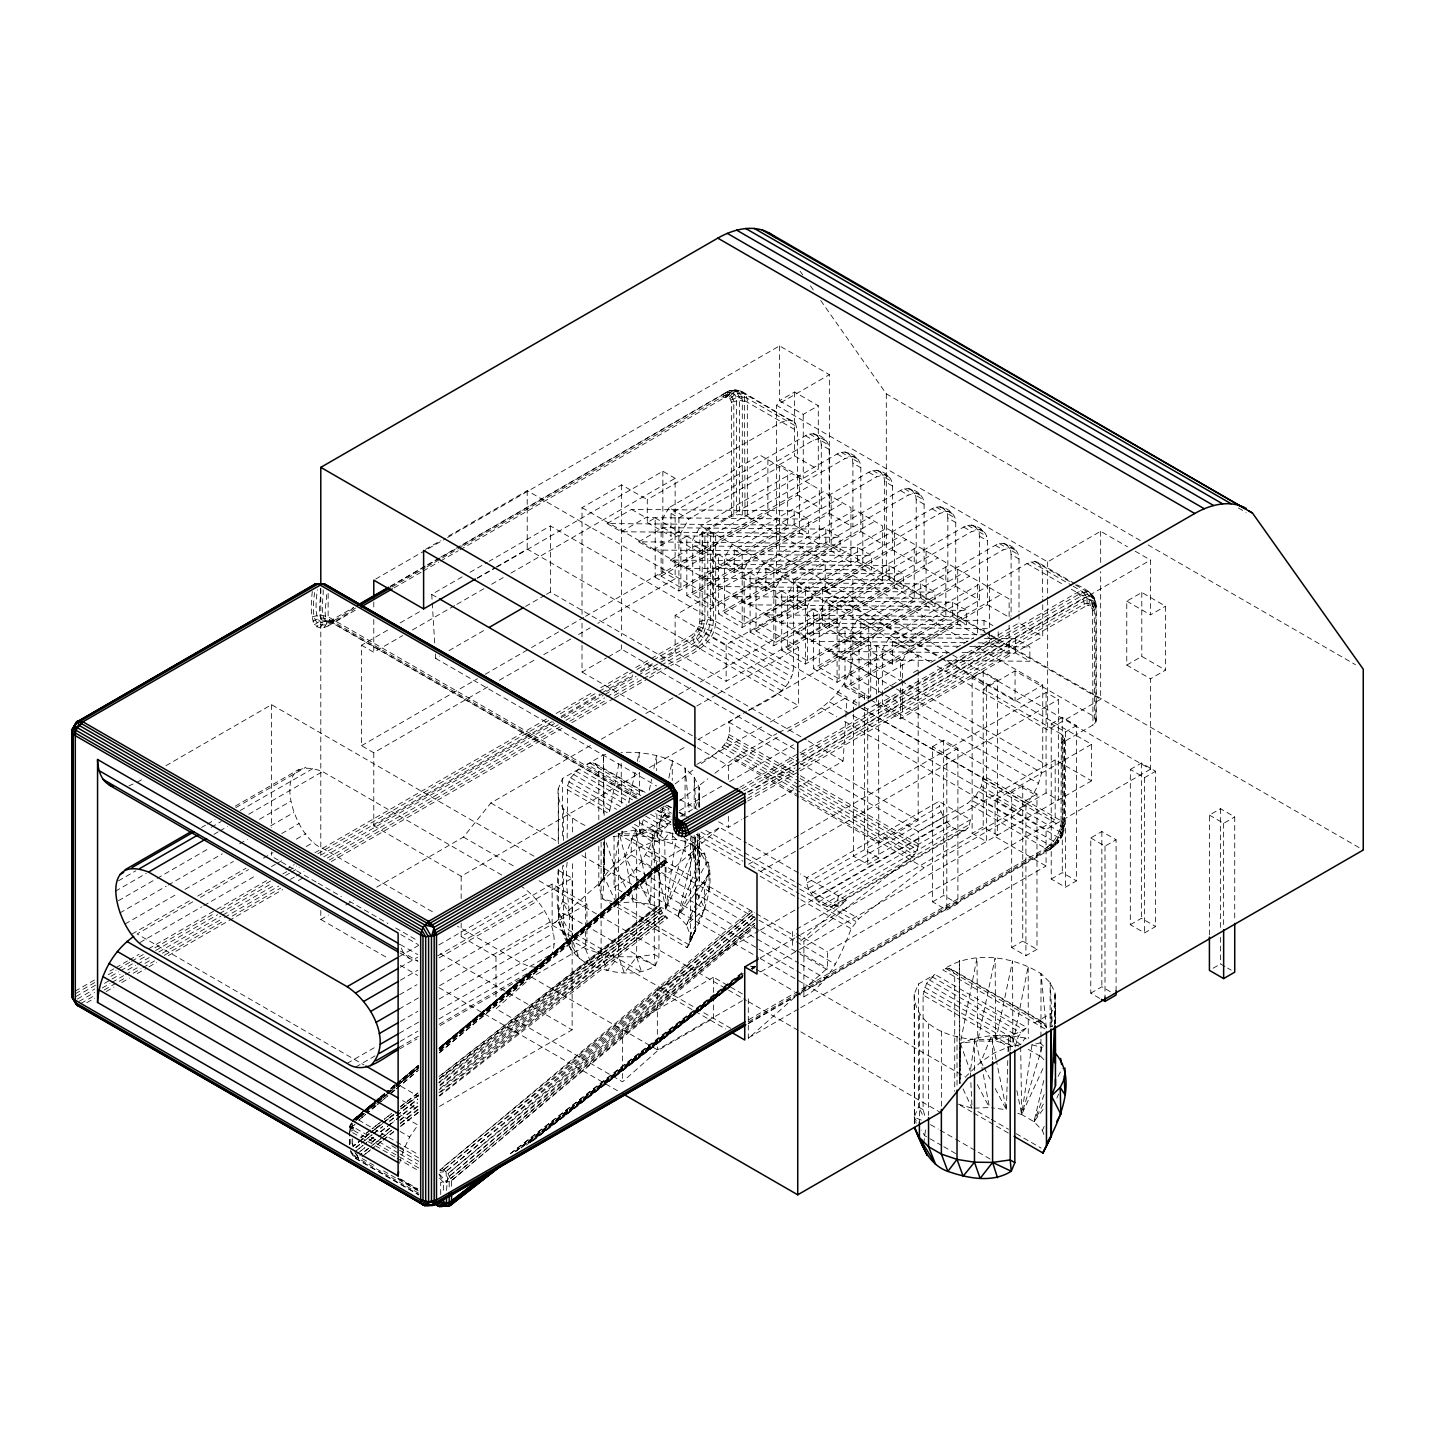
<?xml version="1.0" encoding="UTF-8"?>
<svg xmlns="http://www.w3.org/2000/svg" width="1435" height="1435" viewBox="0 0 1435 1435"><rect width="100%" height="100%" fill="white"/><g stroke="black" fill="none" stroke-linecap="round" stroke-linejoin="round"><path stroke-width="0.75" stroke-dasharray="5 3.75" d="M598.808 846.237L598.808 885.915L602.377 898.651L686.988 947.495L695.186 930.831L695.544 890.4L699.545 880.337L699.042 870.005L694.109 860.067L685.015 851.17L685.015 840.246M685.051 816.21L685.087 768.12C666.45 755.276 643.275 751.492 621.05 752.424M699.096 834.201L699.042 870.005L697.213 834.632M699.114 807.367L699.132 787.223L694.235 777.142L685.087 768.12L689.374 811.905M1043.962 1059.622L1040.931 1056.662L1040.949 1039.173M1040.949 1036.985L1041.003 973.612C1012.554 955.889 971.513 949.916 942.867 969.899L1046.474 1029.72L1046.079 1026.402L1043.012 1022.043L951.262 969.073L945.934 968.589L942.867 969.899M1055.03 1024.034L1055.066 992.715L1050.169 982.634L1041.003 973.612L1046.581 1030.527M694.145 835.421L694.109 860.067L691.742 835.995M694.181 808.533L694.235 777.142L695.849 808.102M695.311 836.856L695.437 930.454L690.558 938.885L690.558 837.466M1050.097 1027.46L1050.169 982.634L1052.447 1026.85M697.966 833L695.311 930.633L690.558 938.885C707.168 910.992 725.984 857.879 687.562 839.403M960.015 1083.21L959.351 960.374L959.351 1083.353L960.338 1043.281L976.966 957.916L977.791 1040.967L960.338 1043.281L959.351 1083.353M604.422 837.789L603.435 877.861L598.808 885.915C617.283 845.789 697.643 810.739 709.087 874.328L686.45 924.983L690.199 934.795L689.051 944.822L686.988 947.495L695.544 930.257L695.544 890.4L704.316 881.915L708.926 872.39L709.051 862.525L706.325 863.027L678.073 916.176L686.45 924.983L704.89 908.75L704.316 881.915L709.159 889.323L686.45 924.983M709.159 889.323L708.926 872.39L709.087 874.328L678.073 916.176L665.768 909.055L650.503 904.229L652.71 829.986L635.597 830.058L619.113 832.731L614.431 865.825L616.135 902.723L689.051 944.822L695.544 930.257L690.199 934.795L704.89 908.75L695.544 890.4M1007.765 1060.555L1006.419 1109.721L991.549 1107.82M1007.998 1051.604L1008.626 1035.478L991.513 1035.55L975.047 1038.222L960.338 1043.281L960.338 1083.138M699.078 806.524L699.132 787.223L699.222 807.17M1054.456 1025.254L1055.066 992.715L1055.191 1023.747M743.653 818.524L843.116 761.088L845.645 719.204M845.789 716.998L846.991 697.159L550.376 525.928L489.156 561.282M800.084 770.828L1087.102 605.426L1087.066 599.812L1084.932 594.467L1081.237 590.843L1077.147 592.601L799.941 752.64M567.166 838.04L567.578 785.752L570.646 777.824L579.023 768.981L632.548 799.869M558.269 869.162C555.399 902.848 555.273 949.988 591.955 965.899C612.01 972.787 636.279 977.845 655.347 965.755L658.916 957.163L659.329 838.722L662.396 830.793L670.773 821.95L655.49 813.125M651.221 658.593L691.957 635.059L697.553 629.158L699.867 621.373L699.867 534.609L731.509 516.331L739.42 514.447L747.33 516.331L825.233 561.318L825.233 591.453L939.512 657.427M699.867 534.609L707.778 532.708L715.688 534.609L715.688 621.373C715.132 645.804 688.459 655.598 670.773 665.571M749.483 710.074C767.043 700.352 793.071 690.396 793.591 666.342L793.591 579.579L700.657 525.928L692.746 539.614L692.746 594.413L712.531 605.839L819.295 544.188L819.295 489.389L791.618 473.406L700.657 525.928M778.739 732.46C811.385 717.016 852.229 694.594 852.91 653.104L852.91 575.471L825.233 591.453M923.1 995.011L926.562 983.316L934.956 974.473L1026.707 1027.442L1018.312 1036.285L1014.832 1047.98L923.1 995.011L923.1 1109.686L925.467 1118.17M975.513 796.317L981.307 786.29L983.423 775.94L1061.326 820.928L1064.232 823.816L1063.819 830.937L1061.057 832.569L1055.335 842.291L975.513 796.317L967.603 803.331L918.561 831.654L796.533 761.196M796.246 992.446L803.887 996.859C829.968 982.706 840.874 954.813 851.188 928.75L858.847 918.687L924.104 867.727L1011.101 817.502C1029.505 805.663 1041.684 784.55 1042.743 762.702L1042.743 685.069L974.957 645.929M1061.326 820.928C1060.806 831.852 1054.707 842.399 1045.505 848.318L967.603 803.331M1055.335 842.291L1057.864 842.883L1062.797 834.327L1061.021 832.443L1061.326 734.164L983.423 689.177L1015.065 670.916L1092.968 715.886L1095.856 718.792L1095.856 722.128L1092.968 725.016L1061.326 743.294L1064.609 738.72L1061.326 734.164M1063.102 822.255L1059.012 837.843L1051.586 846.255L1047.55 849.197L1045.505 848.318M1062.761 831.887L1063.102 735.491M1064.232 823.816L1060.196 838.524L1053.29 846.596L1049.469 849.376L1047.55 849.197M1063.819 830.937L1064.232 737.052M701.267 763.51C715.581 754.164 734.397 742.272 728.747 722.056L741.949 714.433M803.887 996.859L803.887 941.216L912.032 856.749C919.781 850.865 918.992 840.246 918.561 831.654M923.674 1143.641L925.629 1129.004M312.31 591.507C311.162 601.893 307.449 636.1 328.131 625.929L330.445 620.817L353.71 607.382M440.204 1025.541L544.6 965.253C567.758 941.468 544.618 901.341 521.12 886.22M792.927 420.921L789.645 419.917L781.734 422.034L647.275 499.667L647.275 522.501L655.185 517.927L655.185 577.3L797.555 495.093L797.555 431.164L795.438 423.253L742.702 391.934C736.729 388.688 724.101 388.993 723.599 397.603L729.195 397.047L731.509 402.177L731.509 516.331M838.453 895.924C834.219 921.97 803.331 893.951 806.829 877.664L938.903 801.394L970.544 819.654L968.428 827.564L965.916 829.896L833.825 906.167M1049.469 849.376L1055.425 845.466L1055.46 842.255L1051.102 848.874L796.963 995.603M970.652 1077.829L970.347 1071.317L975.047 1038.222L982.58 1070.474M665.768 909.055L676.046 839.314L669.266 832.497L652.71 829.986L664.71 839.116L665.768 909.055L696.208 844.39L701.374 853.861L678.073 916.176L694.54 846.829L684.1 837.412L686.056 841.95L665.768 909.055L652.207 841.645L635.597 830.058L625.032 856.247L633.499 902.059L650.503 904.229L635.597 830.058M1043.873 1134.403L1042.366 1130.475L1034.007 1121.668L1021.684 1114.547L1031.98 1044.806L1040.034 1042.904L1043.478 1044.895M1076.752 584.798C1086.313 588.798 1097.739 596.117 1095.856 607.956L1092.968 610.862L1090.654 605.731L1087.102 605.426M567.166 862.292C563.542 888.983 573.534 914.113 567.507 940.158L571.274 949.97L558.592 922.095L558.592 868.444M446.5 1190.422L447.971 1173.651L755.599 915.548L446.07 1171.444L440.132 1172.269M609.534 811.51L618.916 763.366M663.329 806.165L656.943 838.614L672.351 843.87L685.015 851.17M668.853 778.021L672.262 760.711L672.28 780.407M622.772 831.116L621.857 835.475L613.14 836.623M628.691 802.757L635.077 772.227M637.355 761.321L639.167 752.604L639.239 761.357M642.934 820.569L639.741 835.762L621.857 835.475L621.821 831.098M649.32 790.165L651.598 779.313M653.894 768.46L656.62 755.438L656.674 770.756M349.369 1144.395L349.369 1128.071L351.306 1123.282M1095.856 607.956L1095.353 600.494L1092.663 595.292L1088.34 591.489L1081.237 590.843M1043.783 1080.483L1034.007 1121.668L1044.339 1107.712M1089.022 605.229L1089.488 596.691L1085.057 590.467M399.468 1163.372L403.432 1150.063L409.71 1136.986L417.908 1125.004L400.455 1114.923M1017.881 1113.345L1021.684 1114.547L1041.971 1047.424L1040.034 1042.904L1044.501 1046.94M398.195 1152.933L353.781 1127.282L352.938 1130.027L350.875 1131.3L349.369 1128.071L355.109 1124.592L353.781 1127.282L349.745 1129.74L352.938 1130.027L418.607 1167.947M324.041 627.669L327.79 621.929L332.077 620.297L336.041 621.355C329.619 623.203 320.723 618.072 316.938 627.041M725.644 396.742L729.41 391.002L737.231 390.087C743.276 390.966 747.832 395.809 747.33 402.177L747.33 516.331M1044.106 1094.654L1034.007 1121.668L1044.465 1101.972M439.415 1052.86L667.436 862.435C663.885 859.726 658.862 862.758 659.526 867.224L659.705 906.292L662.306 912.911L667.436 918.077L439.63 1095.999M1009.002 1051.496L1008.123 1047.137L991.513 1035.55L980.966 1061.739L966.06 1076.376M558.269 842.327L558.269 788.658L562.538 778.487L579.023 768.981M914.382 1123.408L914.185 994.15L918.472 983.979L934.956 974.473M1090.654 605.731L1092.286 597.552L1090.187 592.996L1083.228 592.368L1079.192 594.09L796.156 757.501M1042.366 1130.475L1044.178 1126.421M1056.86 1098.062L1058.671 1094.008M667.436 918.077L614.054 887.26C640.154 873.108 651.059 845.215 661.356 819.152L669.015 809.107M1016.877 1090.636L1021.684 1114.547L1043.962 1066.366M1062.241 833.484L1056.842 842.829M1060.644 838.793L1062.797 834.327M440.706 1194.494L440.706 1182.261L446.5 1182.261L449.585 1176.018L755.205 919.458L447.971 1173.651L451.523 1180.592L451.523 1186.709M449.585 1176.018L754.397 923.405L450.805 1178.386L449.191 1181.615L449.191 1189.776M320.22 628.046C321.996 622.521 328.83 619.597 333.996 622.234M727.545 396.544L730.594 392.06L734.935 389.997L740.46 391.073L745.213 394.266M1058.061 1076.394L1062.259 1068.519M351.754 1122.816L349.745 1126.403L349.745 1144.753M669.015 507.649L661.122 521.353L661.122 576.152L680.89 587.579L787.672 525.928L787.672 471.128L759.976 455.146L669.015 507.649L688.8 519.075L779.761 466.554M680.89 587.579L680.89 532.78L688.8 519.075M712.531 605.839L712.531 551.04L720.442 537.336L811.385 484.833M744.155 624.099L850.937 562.448L850.937 507.649L823.259 491.667L732.298 544.188L724.388 557.892L724.388 612.691L744.155 624.099L744.155 569.3L752.066 555.614L843.027 503.093M775.797 642.36L882.579 580.727L882.579 525.928L854.901 509.945L763.94 562.448L756.03 576.152L756.03 630.952L775.797 642.36L775.797 587.579L783.707 573.874L874.668 521.353M795.582 580.727L787.672 594.413L787.672 649.212L807.439 660.638L914.221 598.987L914.221 544.188L886.525 528.206L795.582 580.727L815.349 592.135L906.31 539.614M807.439 660.638L807.439 605.839L815.349 592.135M827.206 598.987L819.295 612.691L819.295 667.49L839.08 678.899L945.844 617.247L945.844 562.448L918.167 546.466L827.206 598.987L846.991 610.395L937.952 557.892M839.08 678.899L839.08 624.099L846.991 610.395M850.937 685.751L957.719 624.099L977.486 635.526L977.486 580.727L949.809 564.744L858.847 617.247L850.937 630.952L850.937 685.751L870.722 697.159L870.722 642.36L878.615 628.673L969.576 576.152M1009.128 616.53L1009.128 598.987L981.45 583.005L890.489 635.526L882.579 649.212L882.579 688.674M902.346 678.163L902.346 660.638L910.256 646.934L1001.217 594.413M1091.909 606.897L1094.277 602.036L1093.883 597.247L1088.483 594.126L1081.111 596.099L796.138 760.622M695.544 930.257L695.186 836.928M664.71 839.116L669.266 832.497L673.499 833.896M982.993 1065.577L980.966 1061.739L994.742 1052.734L1008.123 1047.137L1020.626 1044.608L1025.182 1037.989L1027.908 1040.716M351.898 1123.408L349.745 1126.403L355.109 1124.592M729.195 397.047L733.052 392.813L737.985 390.948L741.805 396.383L742.308 400.508L742.308 514.663M601.104 842.094L601.104 953.898L591.955 965.899L585.462 948.607L585.462 852.462M376.688 887.171L463.451 837.071L490.842 802.99L591.65 744.801M670.773 821.95L654.288 831.457L636.674 833.932L618.557 833.753L618.557 956.715L607.22 970.724L601.104 953.898L585.462 948.607L572.637 941.216L563.489 932.176L563.489 865.108M1092.699 608.655L1095.461 604.655C1094.403 599.364 1087.963 598.305 1083.999 601.121L797.089 766.756M1057.38 840.246L1058.295 842.453L1054.599 846.327L1051.586 846.255L971.692 800.353M439.881 1170.099L750.487 910.382L753.985 913.36L446.07 1171.444L439.881 1170.099L443.989 1169.543L753.985 913.36M314.426 624.709L321.584 620.01L329.189 620.745L637.176 798.56M730.451 398.212L734.935 394.571L740.334 393.118L742.935 393.369L744.478 396.813L745.016 515.308M501.837 875.081L322.588 771.6C267.358 750.272 292.166 837.574 322.588 848.318L434.374 912.857M730.899 1028.357L552.134 925.144L631.239 855.009L631.239 838.381L671.777 814.972M742.487 993.953L713.5 977.199L713.5 1018.294L658.127 1050.259L622.539 1081.829L495.99 1008.769L531.578 977.199L586.933 945.235L586.933 904.14L552.134 884.05L461.173 936.571L461.173 923.171M631.239 855.009L666.037 875.099L719.778 827.457L746.613 842.955M800.73 940.947L846.327 900.516L800.3 873.951M794.434 997.486L748.299 1038.402L748.299 997.289M796.084 996.016L827.385 968.266L827.385 951.638L1055.173 820.12L1055.173 759.832L1091.569 780.837L1091.569 744.317L942.598 658.306M364.598 1113.452L354.355 1122.062L363.719 1113.524L356.849 1119.246L355.109 1118.923L361.979 1113.183L355.109 1118.923M374.822 1104.842L366.302 1112.017L394.607 1087.766M376.526 1103.407L386.768 1094.797M388.472 1093.362L395.307 1087.604M397.011 1086.169L417.477 1068.949M439.666 1050.276L659.777 865.09L440.025 1048.519M364.454 1111.569L384.975 1094.349L364.49 1111.569M391.827 1088.609L395.253 1085.739M396.957 1084.304L417.477 1067.102M439.72 1048.447L660.441 863.404M375.737 1103.389L365.423 1112.035L374.051 1104.95M377.441 1101.954L386.033 1094.744M387.755 1093.309L394.625 1087.551M396.329 1086.116L418.661 1067.389M439.271 1050.097L664.208 861.395L439.253 1048.824M358.84 1120.143L365.674 1114.421L358.84 1120.143L418.697 1154.727M377.638 1104.376L387.898 1095.766L377.692 1104.394M394.751 1090.044L389.62 1094.331L394.84 1090.08M396.455 1088.609L418.679 1069.954M439.2 1052.752L666.629 862.022L439.451 1050.653M439.54 1174.171L446.5 1182.261L451.523 1180.592L754.846 925.414L450.805 1178.386M373.423 1102.959L352.849 1120.161L373.459 1102.941M375.127 1101.524L383.701 1094.367M390.553 1088.627L393.997 1085.775M400.849 1080.035L417.98 1065.703M440.276 1047.084L661.427 862.256L438.769 1048.429M375.737 1101.667L384.329 1094.492M394.625 1085.864L391.199 1088.735L394.607 1086.026M396.347 1084.429L418.697 1065.739M439.307 1048.483L662.701 861.574L439.558 1047.658M443.989 1169.543L752.227 911.62L441.89 1168.09L447.971 1173.651M384.688 1093.398L374.374 1102.008L384.634 1093.47M395.002 1084.788L386.41 1091.963L394.948 1084.878M395.809 1084.304L418.141 1065.649M353.745 1119.246L372.634 1103.497M396.652 1083.461L417.262 1066.277M386.804 1092.95L395.396 1085.775M397.1 1084.358L417.711 1067.156M375.719 1101.757L384.293 1094.6M396.329 1084.591L418.643 1065.99M418.625 1067.73L396.329 1086.331L418.805 1067.801M440.079 1050.492L665.786 861.7M396.544 1088.645L417.119 1071.479M451.523 1180.592L754.971 927.171M356.849 1119.246L363.737 1113.524M380.939 1099.228L394.715 1087.802M371.791 1142.242L377.046 1138.099L371.934 1142.26M378.786 1136.717L389.298 1128.43M399.791 1120.143L417.298 1106.313M440.043 1088.358L662.306 912.911L438.697 1086.726M391.45 1130.206L370.373 1146.87L391.647 1130.403M400.239 1123.264L417.818 1109.381L400.293 1099.264M438.895 1092.699L663.759 914.902L439.146 1089.9M361.925 1156.682L370.696 1149.74M381.226 1141.417L372.454 1148.359L381.351 1141.507M382.984 1140.036L393.513 1131.713M400.544 1126.152L418.087 1112.286M439.146 1095.64L665.517 916.696L439.343 1093.165M369.118 1133.722L353.279 1146.188L352.651 1143.91L350.875 1145.238L350.875 1139.121M400.796 1108.789L418.41 1094.941M439.523 1078.331L659.58 905.234L439.074 1076.698M373.477 1137.237L364.705 1144.143L373.548 1137.363M380.49 1131.713L394.517 1120.663M396.275 1119.282L417.316 1102.708M440.115 1084.734L661.105 910.705L439.002 1082.995M371.97 1134.816L361.423 1143.103L372.024 1134.942M373.728 1133.435L382.517 1126.529M389.549 1121.004L394.822 1116.878M396.58 1115.497L417.675 1098.923M438.769 1082.367L660.226 908.445L439.72 1079.228M515.578 1151.623L742.505 973.361L510.125 1153.973M675.114 783.941L694.289 768.945M679.598 800.838L707.814 778.792M714.881 773.286L734.272 758.128L776.819 733.572M370.284 1130.134L361.459 1137.022L370.284 1130.188M382.625 1120.484L372.042 1128.753L382.643 1120.591M384.401 1119.121L391.45 1113.596L384.401 1119.21M400.275 1106.726L417.908 1092.95M439.074 1076.411L659.526 904.247M400.813 1108.95L418.428 1095.174M439.558 1078.618L659.705 906.292M365.459 1153.919L370.768 1149.776M383.127 1140.125L393.71 1131.856M400.778 1126.332L418.446 1112.538M510.322 1153.596L743.42 971.549M515.004 1151.408L742.523 973.719M521.066 1147.57L743.33 973.683M526.322 1145.094L742.308 975.836M532.134 1141.202L743.402 976.123M755.725 966.49L752.209 969.235L755.725 966.49M532.923 1140.843L742.433 977.253M379.019 1136.753L389.62 1128.484M400.239 1120.215L417.926 1106.439M400.473 1123.497L418.141 1109.721M529.766 1142.655L742.899 976.535M400.275 1106.869L417.908 1093.147M373.782 1133.578L382.589 1126.744M389.656 1121.273L394.93 1117.165M396.706 1115.802L417.854 1099.389M380.58 1131.874L387.629 1126.403M389.387 1125.04L394.679 1120.932M396.437 1119.569L417.567 1103.138M521.031 1147.964L743.151 975.316M529.407 1142.457L743.348 976.105M370.912 1132.52L393.854 1114.762M395.612 1113.399L418.536 1095.622M515.326 1151.552L742.2 975.8M1061.326 830.058L1064.609 825.484L1064.609 738.72M1055.729 844.085L748.568 1021.81M1055.425 845.466L747.779 1023.55M312.848 621.212L320.561 617.767L328.4 619.005L637.355 797.376M731.24 399.97L738.953 396.508L746.792 397.764M425.531 549.354L440.886 540.493M448.563 536.062L527.219 490.644L798.524 647.275L798.524 705.715L769.734 722.343M375.719 579.023L426.195 549.874M428.15 548.762L445.621 538.681M447.559 537.551L779.528 345.889L829.358 374.661L829.358 542.699L986.329 633.319M390.535 586.108L425.442 565.964M427.379 564.852L439.002 558.125M440.94 557.013L725.913 392.49L731.509 393.046L797.555 431.164M353.405 607.992C322.606 630.754 312.148 630.144 317.314 589.839M390.248 586.718L460.025 546.43M461.962 545.318L727.545 391.988M355.539 608.045C325.619 629.911 308.364 636.189 314.624 592.583M392.15 586.915L425.334 567.758M427.038 566.771L440.832 558.807M442.554 557.82L462.16 546.502M463.882 545.497L733.482 390.464L797.017 426.751M328.131 625.929L355.432 610.162M394.033 587.866L421.334 572.117M423.11 571.094L438.626 562.125M440.563 561.013L458.16 550.843M459.953 549.82L735.599 391.289L739.42 390.912L795.438 423.253M434.679 642.916L431.738 594.413L462.357 576.744M470.016 572.332L487.236 562.376M582.018 614.288L582.018 507.649L621.57 484.833L647.275 499.667M779.528 345.889L779.528 400.688L794.559 392.006L818.291 405.71L818.291 469.64L803.259 478.321L779.528 464.617L779.528 555.04L1150.493 769.196L1150.493 678.791L1126.762 665.087L1126.762 601.157L1141.794 592.476L1165.507 606.18L1165.507 670.109L1150.493 678.791M477.335 577.892L494.609 567.919M496.528 566.825L527.219 549.085L798.524 705.715M929.449 661.678L776.371 573.3L776.371 405.244L829.358 374.661M487.757 686.952L373.782 752.765L361.53 745.68L361.53 645.212L388.562 629.606M400.15 622.916L419.468 611.758M477.425 578.305L494.806 568.26M496.743 567.148L662.862 471.236L675.132 478.321L675.132 578.771L597.857 623.382M137.114 782.326L142.872 779.008M165.922 765.698L271.574 704.693L535.291 856.946M361.53 645.212L373.782 652.297L402.751 635.562M412.419 629.983L454.913 605.462M456.85 604.332L483.882 588.727M491.613 584.26L503.201 577.57M510.932 573.121L675.132 478.321M607.095 523.542L631.543 509.407L794.165 510.842L808.407 519.057L808.407 533.407L621.319 531.757L607.095 523.542L794.165 525.174L808.407 533.407M779.528 400.688L803.259 414.392L818.291 405.71M621.319 531.757L645.786 517.622L808.407 519.057M678.916 531.632L671.006 536.206L671.006 513.371L805.466 435.738C814.757 429.998 829.502 438.518 829.197 449.442L829.197 513.371L686.827 595.561L686.827 536.206L678.916 540.762L702.63 554.466L710.54 549.892M435.343 653.947L435.612 658.36L439.433 656.136M448.994 650.629L485.335 629.642M525.515 606.449L544.636 595.399M546.556 594.287L550.376 592.081L806.291 739.832M671.006 513.371L678.916 517.927L813.376 440.294L821.286 438.177L824.551 439.2M638.718 541.802L663.185 527.685L825.807 529.102L840.049 537.336L840.049 551.668L652.961 550.018L638.718 541.802L825.807 543.452L840.049 551.668M779.528 464.617L794.559 455.935L818.291 469.64M652.961 550.018L677.428 535.901L840.049 537.336M702.63 554.466L702.63 531.632L837.107 453.998C846.399 448.258 861.143 456.778 860.821 467.702L860.821 531.632L718.451 613.821L718.451 554.466L710.54 559.022L734.272 572.726L742.182 568.17M235.304 806.111L299.108 769.268M201.582 827.421L205.438 825.197M207.375 824.085L215.107 819.618M235.824 807.654L305.978 767.151M856.193 457.46L852.91 456.456L845 458.572L710.54 536.206L702.63 531.632M670.36 560.063L694.827 545.946L857.448 547.381L871.673 555.596L871.673 569.928L684.603 568.278L670.36 560.063L857.448 561.713L871.673 569.928M118.423 880.857L135.823 870.812M211.232 827.277L221.187 821.52M240.237 810.524L313.996 767.94M361.53 745.68L477.425 678.773M485.156 674.307L529.587 648.656M531.506 647.544L562.43 629.696M564.35 628.584L583.668 617.427M585.606 616.315L662.862 571.704L675.132 578.771M115.356 891.243L146.298 873.377M213.976 834.309L218.192 831.87M219.77 830.973L227.501 826.506M248.775 814.219L322.588 771.6M661.122 576.152L767.886 514.501L787.672 525.928M684.603 568.278L709.069 554.161L871.673 555.596M499.344 680.262L536.044 659.078M543.775 654.611L570.825 639.005M578.538 634.539L590.144 627.848M118.423 900.714L155.159 879.494M157.097 878.381L209.295 848.246M259.574 819.224L290.498 801.358M734.272 572.726L734.272 549.892L868.731 472.258C878.041 466.536 892.785 475.057 892.462 485.963L892.462 549.892L750.092 632.1L750.092 572.726L742.182 577.3L765.913 590.987L773.824 586.431M119.822 912.983L166.209 886.202M168.146 885.09L222.281 853.825M239.681 843.78L247.412 839.314M270.623 825.914L293.816 812.533M655.185 577.3L678.916 591.005L876.642 476.833L884.552 474.716L887.834 475.72M702.002 578.341L726.469 564.206L889.072 565.641L903.315 573.856L903.315 588.207L716.244 586.556L702.002 578.341L889.072 579.973L903.315 588.207M692.746 594.413L799.528 532.78L819.295 544.188M125.096 923.979L177.294 893.844M185.025 889.377L233.367 861.466M281.708 833.574L299.108 823.529M716.244 586.556L740.693 572.422L903.315 573.856M859.027 706.863L859.027 646.593L822.65 625.588L726.146 681.302L675.132 651.849L675.132 615.31L779.528 555.04M582.018 645.391L582.018 672.046L606.503 657.912M608.386 656.835L621.57 649.212L797.986 751.061M131.966 934.042L189.976 900.57M197.707 896.104L246.049 868.193M263.448 858.148L273.116 852.569M296.31 839.17L305.978 833.591M765.913 590.987L765.913 568.17L900.373 490.537C909.664 484.797 924.427 493.317 924.104 504.241L924.104 568.17L781.734 650.36L781.734 590.987L773.824 595.561L797.555 609.265L805.466 604.691M192.828 901.772L137.114 933.934L363.988 1064.913M200.505 897.341L248.524 869.61M919.476 493.999L916.194 492.976L908.283 495.093L710.54 609.265L686.827 595.561M733.644 596.601L758.093 582.466L920.714 583.901L934.956 592.117L934.956 606.467L747.868 604.817L733.644 596.601L920.714 598.251L934.956 606.467M776.371 573.3L829.358 542.699M139.984 942.508L201.851 906.794M203.788 905.664L255.986 875.529M271.466 866.596L275.323 864.372M277.26 863.26L283.054 859.906M306.265 846.506L313.996 842.04M724.388 612.691L831.17 551.04L850.937 562.448M75.033 991.244L94.423 980.051M109.939 971.082L113.831 968.84M115.769 967.728L127.41 961.002M129.347 959.889L139.051 954.293M148.576 948.786L267.089 880.355M285.852 869.52L294.247 864.677M314.857 852.785L546.466 719.078M556.152 713.464L593.014 692.19M600.781 687.706L627.938 672.028M635.705 667.544L649.284 659.705M747.868 604.817L772.335 590.7L934.956 592.117M75.302 993.773L94.692 982.562M108.271 974.724L116.038 970.239M117.975 969.127L129.616 962.401M131.554 961.289L143.195 954.562M154.836 947.853L213.044 914.239M220.793 909.754L271.233 880.642M282.874 873.915L286.767 871.673M288.704 870.561L296.453 866.076M317.799 853.753L548.672 720.478M560.314 713.751L597.175 692.459M599.112 691.347L651.49 661.105M653.427 659.992L692.226 637.588L697.213 633.176L700.854 626.862L702.181 620.333L702.181 533.569M793.591 579.579L825.233 561.318M76.091 996.428L95.481 985.217M111.015 976.266L118.764 971.782M120.701 970.67L132.343 963.943M140.11 959.459L145.922 956.105M155.626 950.508L217.707 914.669M219.645 913.539L272.022 883.296M285.619 875.458L289.493 873.215M291.431 872.103L299.197 867.619M320.525 855.296L553.336 720.89M561.103 716.406L599.902 694.002M601.839 692.89L632.871 674.97M640.638 670.486L652.279 663.759M660.046 659.293L696.083 638.001L703.293 627.454L704.89 619.687L704.89 532.923M373.782 752.765L373.782 825.825L553.426 722.11M561.157 717.643L632.638 676.387M640.351 671.921L653.876 664.118M661.607 659.652L675.132 651.849M77.346 999.047L94.8 988.966M104.504 983.37L120.02 974.401M127.787 969.917L135.536 965.45M137.491 964.32L149.132 957.593M158.819 951.997L220.9 916.158M222.838 915.046L275.233 884.803M323.736 856.803L554.592 723.509M564.296 717.913L603.095 695.509M605.032 694.379L636.082 676.459M638.019 675.347L694.271 642.862L703.832 632.781L707.778 619.472L707.778 532.708M797.555 609.265L797.555 586.431L932.015 508.797C941.306 503.057 956.051 511.577 955.746 522.501L955.746 586.431L813.376 668.62L813.376 609.265L805.466 613.821L829.197 627.525L837.107 622.969M78.979 1001.433L94.495 992.482M102.262 987.997L110.029 983.513M111.966 982.401L123.607 975.674M125.545 974.562L137.186 967.836M144.935 963.351L150.765 959.997M162.406 953.271L222.551 918.561M224.488 917.431L278.803 886.077M290.444 879.35L294.319 877.108M296.274 875.996L304.023 871.511M327.306 858.076L558.179 724.783M565.928 720.298L604.727 697.894M606.682 696.782L637.714 678.863M645.481 674.378L659.06 666.54M660.997 665.427L699.742 642.467L708.693 629.355L710.666 619.687L710.666 532.923M80.88 1003.46L94.477 995.621M104.163 990.006L125.509 977.701M133.276 973.217L141.025 968.733M142.962 967.621L154.603 960.894M164.307 955.297L224.452 920.57M232.219 916.086L280.722 888.086M329.207 860.085L560.081 726.792M569.785 721.195L606.646 699.921M614.395 695.437L641.571 679.76M643.508 678.629L660.961 668.549M668.728 664.064C686.199 654.109 712.8 644.584 713.374 620.333L713.374 533.569M86.817 1002.706L94.584 998.222M106.208 991.513L113.975 987.029M121.742 982.544L129.491 978.06M137.258 973.594L146.962 967.979M148.899 966.867L156.666 962.383M168.29 955.656L282.767 889.574M298.283 880.624L304.094 877.251M331.27 861.574L562.125 728.28M571.83 722.684L612.566 699.168M614.503 698.056L647.49 679.006M649.427 677.894L668.836 666.683M718.451 613.821L742.182 627.525L939.925 513.371L947.835 511.255L951.1 512.259M765.268 614.862L789.734 600.745L952.356 602.18L966.598 610.395L966.598 624.727L779.51 623.077L765.268 614.862L952.356 616.512L966.598 624.727M675.132 615.31L726.146 644.763L822.65 589.05L940.66 657.194M756.03 630.952L862.812 569.3L882.579 580.727M779.51 623.077L803.977 608.96L966.598 610.395M829.197 627.525L829.197 604.691L963.656 527.058C972.948 521.335 987.693 529.838 987.37 540.762L987.37 604.691L845 686.899L845 627.525L837.107 632.1L860.821 645.786L868.731 641.23M601.337 739.204L638.18 717.931M645.929 713.464L676.943 695.544M678.881 694.432L692.459 686.594M700.208 682.109L886.31 574.664L989.074 634.001M750.092 632.1L773.824 645.786L971.567 531.632L979.459 529.515L982.742 530.519M964.822 642.701L811.152 641.355L796.909 633.122L821.376 619.005L983.997 620.44L992.894 625.57M640.853 795.528L586.933 764.407L603.435 754.882L607.83 754.272M787.672 649.212L894.435 587.579L914.221 598.987M320.794 910.49L320.794 919.44L328.507 914.992M345.853 904.965L353.566 900.516M696.818 705.984L716.011 694.899M717.931 693.805L798.524 647.275M811.152 641.355L835.618 627.221L989.325 628.584M860.821 645.786L860.821 622.951L995.28 545.336C1004.59 539.596 1019.334 548.116 1019.011 559.022L1019.011 611.938M781.734 650.36L805.466 664.064L1003.191 549.892L1011.101 547.775L1014.384 548.798M931.871 660.405L842.793 659.616L828.551 651.4L853.018 637.266L973.307 638.324M819.295 667.49L926.077 605.839L945.844 617.247M373.782 825.825L461.173 876.283L639.723 773.196M649.427 767.599L686.307 746.308M697.948 739.581L746.469 711.581M748.406 710.451L859.027 646.593M842.793 659.616L867.242 645.499L958.58 646.288M902.346 660.638L876.642 645.786L868.731 650.36L892.462 664.064L900.373 659.49L900.373 679.275M892.462 664.064L892.462 641.23L1026.922 563.596L1034.832 561.48L1038.115 562.484L1074.815 583.686M813.376 668.62L837.107 682.325L979.459 600.135L979.459 536.206L978.921 531.775L974.831 525.963M696.818 764.442L762.057 726.774M776.371 405.244L1047.658 561.874L1100.663 531.291L1127.497 546.771M697.32 747.761L728.352 765.662L780.012 735.832M787.672 731.419L846.991 697.159M582.018 507.649L878.615 678.899L918.167 656.064L918.167 676.064M399.307 956.535L418.643 945.378M853.484 712.029L853.484 700.926L864.57 694.54L869.897 697.625M400.168 967.28L417.585 957.235M438.841 944.947L529.712 892.48M884.301 689.32L901.772 679.239M913.431 672.513L919.243 669.14M930.902 662.414L948.374 652.333M956.14 647.849L973.612 637.768M679.49 810.524L721.966 786.003M729.68 781.537L793.394 744.765M437.675 955.853L572.135 878.22L572.135 1029.828L437.675 1107.461M680.531 816.318L695.186 807.851L699.455 797.681L699.473 806.614M864.157 707.096L867.727 709.159L878.794 702.755M400.455 980.195L417.854 970.15M439.128 957.88L537.73 900.947M876.642 696.37L876.642 705.159L1019.011 622.969L1042.743 636.656L1042.743 599.184M882.579 690.863L882.579 704.011L989.361 642.36L1009.128 653.786L1009.128 625.283M739.832 787.331L797.986 753.77M741.877 788.837L794.219 758.613M743.796 790.846L794.201 761.752M747.366 792.12L793.896 765.268M795.833 764.137L1082.743 598.503C1087.246 595.292 1094.564 596.512 1095.784 602.521M748.622 792.066L1150.493 560.045L1150.493 614.844L1165.507 606.18M399.594 994.724L416.993 984.679M440.204 971.298L544.6 911.01M748.622 794.739L795.151 767.886M747.474 798.524L794.003 771.653M795.941 770.541L1084.788 603.776L1091.838 603.077L1094.744 609.516M747.743 801.035L798.147 771.94M882.579 704.011L902.346 715.437L1009.128 653.786M876.642 705.159L900.373 718.863L1042.743 636.656M399.073 1009.074L418.41 997.917M439.684 985.63L549.892 922.005M972.123 678.109L983.208 671.706L997.433 679.921L997.433 835.188L983.208 826.973L972.123 833.358L972.123 678.109L986.365 686.325L997.433 679.921M461.173 936.571L495.99 956.661L586.933 904.14M631.239 838.381L666.037 858.471L719.778 827.457M718.648 821.771L728.352 827.367L741.734 819.636M400.473 1021.361L417.872 1011.316M439.128 999.029L553.21 933.18M347.109 1063.389L376.113 1046.653M399.307 1033.254L418.643 1022.097M439.917 1009.81L554.341 943.764M355.701 1067.048L375.037 1055.891M400.168 1041.379L417.872 1031.173M438.841 1019.047L553.21 953.037M399.073 1047.424L418.41 1036.267M439.128 1024.321L549.892 960.374M399.594 1048.985L416.993 1038.94M932.589 746.595L943.656 740.209L957.898 748.424L957.898 903.691L946.813 910.077L932.589 901.862L932.589 746.595L946.813 754.81L957.898 748.424M941.45 658.557L1015.065 701.051L1042.743 685.069M748.604 864.229L798.829 835.242M800.748 834.112L1046.079 692.477L1058.348 699.562L1058.348 800.03L1046.079 792.945L800.748 934.58M760.855 871.314L797.555 850.112M799.492 849L1058.348 699.562M1126.762 665.087L1141.794 656.405L1165.507 670.109M1051.227 723.76L1062.295 717.374L1076.537 725.59L1076.537 880.857L1065.452 887.243L1051.227 879.027L1051.227 723.76L1065.452 731.993L1076.537 725.59M937.216 666.163L1047.658 729.931L1100.663 699.329L1100.663 571.614M807.367 882.686L939.441 806.434L938.903 801.394M918.167 678.289L918.167 820.461L878.615 843.296L698.343 739.204M808.945 888.014L941.037 811.744L939.441 806.434M811.457 893.252L943.548 816.981C948.015 824.3 956.445 833.591 965.916 829.896M853.484 714.235L853.484 856.193L867.727 864.408L878.794 858.022L878.615 698.899M814.739 898.041L946.813 821.789M742.487 1000.643L657.338 1049.81L657.338 989.54L758.254 931.261M760.191 930.149L799.008 907.745M800.945 906.615L1055.173 759.832M1150.493 769.196L1046.079 829.484L1046.079 866.005L995.065 836.551L995.065 800.03L1091.569 744.317M818.542 902.077L950.634 825.807M1022.742 785.878L1011.675 792.264L1011.675 947.53L1025.917 955.746L1036.985 949.342L1036.985 794.093L1022.742 785.878L1022.742 941.127L1036.985 949.342M822.65 905.054L970.544 819.654M826.739 906.794L970.006 824.085M830.542 907.171L968.428 827.564M713.5 977.199L622.539 1029.72L622.539 1081.829M796.425 929.324L846.327 900.516M1036.985 794.093L1025.917 800.479L1025.917 955.746M760.191 958.006L798.829 935.692M760.855 971.782L797.555 950.58M799.492 949.468L1091.569 780.837M1130.314 769.429L1141.399 763.043L1155.623 771.259L1155.623 926.526L1144.556 932.911L1130.314 924.696L1130.314 769.429L1144.556 777.644L1155.623 771.259M932.589 901.862L943.656 895.458L957.898 903.691M748.693 1019.693L1053.416 843.744M748.46 1023.603L795.026 996.715M1099.676 998.329L1090.779 993.181L1090.779 837.932L1101.847 831.529L1116.089 839.762L1116.089 990.581M748.604 1037.756L798.829 1008.769M800.748 1007.657L1046.079 866.005M1090.779 837.932L1105.004 846.148L1116.089 839.762M1051.227 879.027L1062.295 872.641L1076.537 880.857M1209.418 934.867L1209.418 815.098L1220.485 808.694L1234.728 816.928L1234.728 921.162M1209.418 815.098L1223.642 823.313L1234.728 816.928M1011.675 947.53L1022.742 941.127M1130.314 924.696L1141.399 918.292L1155.623 926.526M914.185 994.15C914.436 1041.864 996.966 1050.402 1026.707 1027.442M1090.779 993.181L1101.847 986.796L1114.295 993.989M1213.095 968.23L1220.485 963.961L1225.831 967.047M731.509 402.177L739.42 400.275L747.33 402.177M312.31 616.799L320.22 614.898L328.131 616.799L639.203 796.389M699.867 621.373L707.778 619.472L715.688 621.373M724.657 393.656C729.949 389.567 737.411 393.89 736.514 400.508L736.514 514.663M723.868 395.396L730.917 394.697L733.823 401.154L733.823 515.308M333.996 620.494C316.382 627.203 324.184 597.911 323.108 589.839M128.935 785.806L133.024 784.066M586.933 764.407L590.018 763.097L595.328 763.581L646.934 793.376M329.763 621.283C312.148 625.588 323.126 595.435 320.22 587.507M330.445 620.817L332.077 620.297M544.6 965.253L537.73 967.387L529.712 966.598L521.12 962.939L457.514 926.221M701.374 853.861L704.711 852.964L706.325 863.027M349.369 1128.071L353.781 1127.282M699.598 623.884L707.312 623.777L715.15 626.395L793.053 671.383M755.223 966.921L751.312 966.455M729.41 391.002C735.222 389.046 739.94 394.769 739.42 400.275L739.42 514.447M681.768 816.067L684.621 815.798M356.598 1154.099L358.517 1158.476L354.965 1158.153L418.697 1194.96M604.422 842.219L604.422 877.646L602.377 898.651L616.135 902.723L633.499 902.059L614.431 865.825L605.839 841.789M974.221 1108.143L989.433 1107.551L982.975 1072.645M1060.268 835.224L1062.635 834.919L1064.142 829.789L1062.582 827.206L982.885 780.981M796.909 633.122L983.997 634.772M984.446 638.432L1015.639 638.701L1029.864 646.916L1029.864 661.266L945.235 660.513M978.186 642.826L998.222 642.988L998.222 630.7M969.719 646.396L1029.864 646.916M828.551 651.4L948.822 652.459M962.185 652.566L1015.639 653.051L1029.864 661.266M601.104 953.898L618.557 956.715L636.674 956.912L654.288 954.436L658.916 957.163M1025.182 1037.989L1008.626 1035.478L1020.626 1044.608M698.809 626.539L713.572 631.723L791.474 676.71M1031.98 1044.806L1041.971 1047.424M958.293 1104.143L972.051 1108.215L970.742 1079.999M1043.012 1022.043L1037.684 1021.559L1034.617 1022.868L1051.102 1013.343L1055.389 1003.173L1055.407 1023.281M400.006 953.019L409.71 958.634L417.908 961.145L399.54 950.562M1018.653 1046.079L995.675 1041.254L977.791 1040.967L995.101 958.096L995.675 1041.254L1012.554 960.912L1012.877 1044.106L1028.195 966.203L1028.267 1038.42M332.077 622.413C319.09 619.633 328.884 601.014 325.817 592.583M654.288 831.457L654.288 954.436L655.347 965.755L570.735 916.911L558.269 911.638L562.538 901.467L562.538 865.7M921.324 1120.143L914.185 1117.13L918.472 1106.959L918.472 983.979M655.347 965.755L636.674 956.912L636.674 833.932M1238.369 507.936L1246.136 512.403M820.712 300.507L886.31 393.836L1140.287 540.475M1148.054 544.941L1355.501 664.71M1135.157 551.201L1150.493 560.045M1126.762 601.157L1150.493 614.844M813.376 433.621L827.062 441.532M845 451.881L858.704 459.792M876.642 470.142L890.346 478.052M908.283 488.42L921.987 496.331M939.925 506.681L953.629 514.591M971.567 524.941L985.253 532.851M1003.191 543.219L1016.895 551.112M1034.832 561.48L1073.47 583.776M1075.389 584.888L1090.851 593.821L1092.43 597.319L1092.968 725.016M809.555 433.998L817.466 438.554M816.641 434.626L820.748 440.455L828.659 445.011M841.197 452.258L849.107 456.832M848.282 452.886L852.372 458.716L860.283 463.29M872.839 470.519L880.731 475.093M879.924 471.164L884.014 476.976L891.924 481.55M904.463 488.797L912.373 493.353M911.566 489.425L915.656 495.254L923.566 499.81M936.104 507.057L944.015 511.631M943.19 507.685L947.297 513.515L955.208 518.089M967.746 525.318L975.656 529.892M978.921 531.775L986.832 536.349M999.388 543.596L1007.298 548.152M1006.473 544.224L1010.563 550.053L1018.473 554.61M1031.012 561.856L1071.586 585.283M1073.111 586.162L1094.223 598.718L1094.744 723.688M805.466 435.738L813.376 440.294M820.748 440.455L821.286 444.868L829.197 449.442M837.107 453.998L845 458.572M852.372 458.716L852.91 463.128L860.821 467.702M868.731 472.258L876.642 476.833M884.014 476.976L884.552 481.407L892.462 485.963M900.373 490.537L908.283 495.093M915.656 495.254L916.194 499.667L924.104 504.241M932.015 508.797L939.925 513.371M947.297 513.515L947.835 517.927L955.746 522.501M963.656 527.058L971.567 531.632M979.459 536.206L987.37 540.762M995.28 545.336L1003.191 549.892M1010.563 550.053L1011.101 554.466L1019.011 559.022M1026.922 563.596L1063.999 584.996M1071.353 589.247L1092.968 601.731L1096.25 606.288L1096.25 720.46M797.555 495.093L821.286 508.797L821.286 444.868M829.197 513.371L852.91 527.058L852.91 463.128M860.821 531.632L884.552 545.336L884.552 481.407M892.462 549.892L916.194 563.596L916.194 499.667M924.104 568.17L947.835 581.857L947.835 517.927M955.746 586.431L979.459 600.135M987.37 604.691L1011.101 618.395M991.011 635.113L1363.25 850.022M988.267 634.449L1100.663 699.329M987.549 636.835L998.222 642.988M852.91 575.471L967.208 641.445M858.847 617.247L878.615 628.673M890.489 635.526L910.256 646.934M734.272 549.892L742.182 554.466L742.182 627.525M765.913 568.17L773.824 572.726L773.824 645.786M797.555 586.431L805.466 590.987L805.466 664.064M829.197 604.691L837.107 609.265L837.107 682.325M860.821 622.951L868.731 627.525L868.731 698.397M892.462 641.23L918.167 656.064M655.185 517.927L680.89 532.78M686.827 536.206L712.531 551.04M718.451 554.466L744.155 569.3M750.092 572.726L775.797 587.579M781.734 590.987L807.439 605.839M813.376 609.265L839.08 624.099M845 627.525L870.722 642.36M631.543 509.407L645.786 517.622M663.185 527.685L677.428 535.901M694.827 545.946L709.069 554.161M726.469 564.206L740.693 572.422M758.093 582.466L772.335 590.7M789.734 600.745L803.977 608.96M821.376 619.005L835.618 627.221M853.018 637.266L867.242 645.499M647.275 522.501L671.006 536.206M852.91 653.104L899.404 679.939M901.341 681.069L1042.743 762.702M851.834 663.185L894.453 687.778M896.391 688.908L1041.667 772.783M848.677 673.822L883.547 693.948M885.485 695.06L1038.51 783.402M843.654 684.28L868.839 698.827M870.776 699.939L1033.469 793.878M845 686.899L868.731 700.585M853.484 700.926L857.054 702.989M837.107 693.876L860.336 707.294M862.274 708.406L1026.922 803.474M860.946 707.975L1055.173 820.12M981.307 786.29L1061.021 832.443M829.466 701.93L850.776 714.235M852.713 715.347L1019.298 811.528M995.065 800.03L1046.079 829.484M697.553 629.158L788.963 681.93M978.796 791.528L1060.752 838.847M785.68 686.737L707.778 641.75L695.921 631.561M821.286 707.903L836.784 716.854M844.515 721.321L1011.101 817.502M781.878 690.755L703.957 645.786L697.769 640.315L694.002 633.57M1227.607 968.069L1231.158 970.132M972.123 833.358L986.365 841.574L986.365 686.325M808.228 740.944L843.116 761.088M799.923 752.191L918.167 820.461M728.747 722.056L794.595 760.084M728.747 734.397L798.47 774.649M800.407 775.761L918.561 843.977M728.442 737.088L798.165 777.34M800.102 778.47L918.256 846.686M727.545 739.922L917.36 849.52M726.128 742.684L797.788 784.066M799.725 785.178L915.943 852.282M724.298 745.16L797.896 787.654M799.833 788.784L914.131 854.758M722.2 747.151L793.878 788.533M795.815 789.645L912.032 856.749M734.272 758.128L798.201 795.044M800.138 796.156L924.104 867.727M582.018 672.046L696.388 738.092M431.738 594.413L437.549 597.785M878.794 858.022L864.57 849.807L864.57 707.85M435.612 658.36L656.62 785.95M679.885 799.385L697.32 809.448M748.532 844.049L798.38 872.839M667.957 805.519L671.795 807.726M679.437 812.138L687.078 816.551M592.87 762.81L644.997 792.909M666.019 805.053L671.759 808.371M678.881 812.479L688.961 818.291M948.804 968.302L1044.895 1023.783M590.018 763.097L642.36 793.322M664.566 806.147L671.042 809.878M945.934 968.589L1046.079 1026.402M705.823 830.345L742.612 851.601M744.55 852.713L794.918 881.79M796.856 882.902L858.847 918.687M661.481 807.439L671.437 813.197M660.261 808.551L670.091 814.219M700.926 832.013L797.77 887.924M799.708 889.036L855.888 921.467M660.315 810.631L670.181 816.336M657.445 810.273L670.97 818.076M635.544 798.057L330.445 621.911L328.131 616.799L328.131 589.39M656.782 810.327L670.288 818.129M663.454 815.313L671.203 819.78M696.37 834.327L742.864 861.161M750.613 865.628L799.044 893.592M800.981 894.705L853.269 924.911M661.356 819.152L671.042 824.748M690.414 835.923L742.702 866.13M760.137 876.193L798.882 898.561M800.82 899.673L851.188 928.75M575.955 771.205L629.481 802.111M650.503 814.255L667.706 824.192M931.889 976.697L1023.639 1029.666M573.103 774.236L626.611 805.125M645.732 816.174L664.853 827.206M929.019 979.728L1020.769 1032.698M570.646 777.824L622.252 807.618M643.275 819.762L662.396 830.793M926.562 983.316L1018.312 1036.285M568.762 781.752L616.548 809.34M639.472 822.596L660.513 834.722M924.678 987.244L1016.428 1040.214M1028.285 1049.362L1040.931 1056.662M567.578 785.752L611.543 811.134M634.467 824.372L659.329 838.722M923.494 991.226L1015.245 1044.214M567.166 789.519L607.31 812.694M632.153 827.044L658.916 842.489M796.461 933.772L827.385 951.638M617.875 833.825L754.308 912.588M756.209 913.682L794.344 935.71M796.246 936.804L803.887 941.216M645.427 854.614L794.577 940.714M796.515 941.844L835.26 964.194M558.269 788.658C555.811 806.183 571.04 819.08 585.462 825.627M796.461 950.401L827.385 968.266M641.248 862.292L759.402 930.508M761.339 931.638L798.147 952.876M800.084 954.006L831.08 971.89M636.028 869.162L798.721 963.1M800.658 964.212L825.842 978.76M630.108 874.722L794.757 969.773M796.694 970.885L819.941 984.32M490.842 802.99L558.699 842.166M581.964 855.601L758.398 957.468M760.335 958.58L965.845 1077.237M750.487 966.024L754.308 968.23M756.209 969.342L794.344 991.352M977.809 1111.551L989.325 1118.188M991.244 1119.3L1008.518 1129.273M1016.195 1133.704L1041.128 1148.108M558.556 870.381L572.135 878.22M960.23 1105.255L971.764 1111.91M973.683 1113.022L1008.303 1133.004M463.451 837.071L513.856 866.184M539.058 880.731L746.505 1000.5M748.442 1001.63L798.847 1030.725M800.784 1031.837L940.373 1112.43M930.508 1124.627L938.203 1129.058M940.122 1130.17L953.575 1137.955M955.513 1139.049L990.114 1159.032M941.862 1145.596L924.588 1135.623L921.467 1130.062M943.782 1146.691L957.217 1154.457M657.338 989.54L725.733 1029.021M531.578 977.199L658.127 1050.259M316.166 882.059L271.574 856.3L271.574 851.852M318.122 883.171L341.386 896.606M349.135 901.09L387.916 923.476M395.683 927.961L417.011 940.266M440.276 953.701L572.135 1029.828M400.831 934.58L418.285 944.66M400.293 944.535L417.746 954.616M320.794 919.44L388.652 958.616M400.275 965.324L417.728 975.405M439.056 987.71L617.427 1090.69M400.831 1086.187L418.285 1096.268M400.006 1131.39L409.71 1136.986M399.325 1146.691L418.643 1157.848M399.54 1147.839L403.432 1150.063M391.809 1145.776L397.603 1149.13M399.522 1150.242L418.841 1161.399M400.132 1154.045L417.513 1164.09M352.651 1132.628L395.145 1157.166M397.065 1158.278L418.32 1170.547M400.562 1178.978L417.944 1189.005M398.177 1178.207L417.477 1189.346M397.71 1178.512L417.029 1189.669M362.302 1158.619L373.889 1165.31M383.558 1170.888L418.5 1191.05M418.589 1193.167L352.92 1155.247L350.875 1151.695M355.647 1158.117L418.41 1194.351M923.1 1109.686L918.472 1106.959L923.584 1116.609M567.166 904.193L562.538 901.467L570.735 916.911M1077.147 592.601L1082.743 598.503L1085.057 606.288M699.867 648.764L694.271 642.862L691.957 635.059M1038.115 562.484L1042.205 568.314L1042.743 596.978M951.262 969.073L954.329 973.432L954.723 976.751L954.723 1091.407M595.328 763.581L598.395 767.94L598.808 771.259L598.808 819.762M409.71 958.634L403.432 952.804L399.468 944.069M439.54 1178.135L443.612 1182.476L443.612 1192.682M800.12 271.215L802.703 274.874M810.416 285.852L814.273 291.341M563.489 932.176L579.632 958.795L572.637 941.216L572.637 860.713M354.642 1155.283L356.598 1158.673L354.965 1151.695M350.481 1150.404L353.853 1156.215M350.732 1151.857L353.71 1156.987L352.651 1153.04M916.265 1120.825L914.185 1117.13L916.176 1123.246M439.056 1174.207L443.612 1182.476M984.015 1067.496L990.132 1079.012M995.226 1088.609L1006.419 1109.721L996.536 1061.505M650.503 904.229L625.032 856.247L619.113 832.731M977.378 1084.663L989.433 1107.551M355.844 1153.399L358.517 1158.476M558.592 922.095L567.507 940.158L558.269 911.638L568.673 930.131L641.588 972.23L636.674 956.912L624.225 972.894L618.557 956.715M941.037 811.744L943.548 816.981M963.046 1088.932L972.051 1108.215M616.135 902.723L604.422 877.646L603.435 877.861L603.435 842.094M960.338 1043.281L970.347 1071.317M996.087 1059.317L991.513 1035.55M352.651 1143.91L352.92 1146.421M446.07 1171.444L446.5 1182.261M1020.662 1046.797L1021.684 1114.547M604.153 815.385L603.435 754.882L603.435 815.259M621.158 763.348L621.588 807.062M639.31 772.299L639.472 796.371M639.633 820.443L639.741 835.762L656.943 838.614L656.835 810.165M699.347 833.771L699.545 880.337L699.491 833.43M672.351 832.928L672.351 843.87M1223.642 823.313L1223.642 925.342M1220.485 808.694L1220.485 928.481M1220.485 937.342L1220.485 963.961M1144.556 777.644L1144.556 932.911M1141.794 592.476L1141.794 656.405M1141.399 763.043L1141.399 918.292M1105.004 846.148L1105.004 996.966M1101.847 831.529L1101.847 986.796M1100.663 531.291L1100.663 562.646M1095.856 604.619L1095.856 722.128M1065.452 731.993L1065.452 887.243M1062.295 717.374L1062.295 872.641M1047.658 561.874L1047.658 597.731M1047.658 599.974L1047.658 729.931M1046.079 692.477L1046.079 792.945M1019.011 614.144L1019.011 622.969M1015.639 638.701L1015.639 653.051M1015.065 670.916L1015.065 701.051M1011.101 554.466L1011.101 616.189M1010.204 1036.949L1010.204 1050.366M992.59 1039.424L992.59 1059.55M989.361 587.579L989.361 629.212M989.361 631.418L989.361 642.36M983.997 620.44L983.997 630.683M983.208 671.706L983.208 826.973M974.473 1039.245L974.473 1070.546M957.719 569.3L957.719 624.099M957.019 1036.411L957.019 1087.838M952.356 602.18L952.356 616.512M946.813 754.81L946.813 910.077M943.656 740.209L943.656 895.458M941.378 1031.119L941.378 1107.138M928.553 1023.729L928.553 1115.39M926.077 551.04L926.077 605.839M920.714 583.901L920.714 598.251M919.404 1014.688L919.404 1122.009M914.508 1004.626L914.508 1127.587M902.346 680.369L902.346 715.437M900.373 688.082L900.373 718.863M894.435 532.78L894.435 587.579M889.072 565.641L889.072 579.973M886.31 393.836L886.31 574.664M878.615 678.899L878.615 696.675M876.642 645.786L876.642 694.163M867.727 709.159L867.727 864.408M864.57 694.54L864.57 705.625M862.812 514.501L862.812 569.3M857.448 547.381L857.448 561.713M831.17 496.241L831.17 551.04M825.807 529.102L825.807 543.452M822.65 589.05L822.65 625.588M803.259 414.392L803.259 478.321M799.528 477.981L799.528 532.78M794.559 392.006L794.559 455.935M794.165 510.842L794.165 525.174M792.586 931.53L792.586 948.158M767.886 459.702L767.886 514.501M728.352 765.662L728.352 781.088M728.352 816.336L728.352 827.367M726.146 644.763L726.146 681.302M678.916 517.927L678.916 591.005M666.037 858.471L666.037 875.099M662.862 471.236L662.862 571.704M621.57 484.833L621.57 635.884M621.57 644.781L621.57 649.212M614.054 836.067L614.054 887.26M582.018 623.185L582.018 643.167M572.637 818.237L572.637 833.878M563.489 809.197L563.489 840.497M562.538 778.487L562.538 838.865M558.592 799.134L558.592 843.852M552.134 884.05L552.134 925.144M550.376 525.928L550.376 592.081M527.219 490.644L527.219 549.085M495.99 956.661L495.99 1008.769M461.173 876.283L461.173 898.615M373.782 602L373.782 608.566M373.782 619.507L373.782 652.297M352.651 1123.497L352.651 1131.659M352.651 1138.762L352.651 1146.924M350.875 1124.843L350.875 1130.959M320.794 588.207L320.794 854.542M271.574 704.693L271.574 827.331M604.386 842.219L604.081 877.718L598.808 885.915L603.758 877.789L604.35 842.219M362.732 1113.004L352.472 1121.614L362.768 1113.004M375.934 1105.811L367.378 1112.986L375.97 1105.829M374.015 1103.12L363.701 1111.748L373.997 1103.192M364.795 1147.767L357.799 1153.292L364.867 1147.785M368.616 1148.269L359.844 1155.211L368.669 1148.323M393.764 1114.331L370.876 1132.341L393.782 1114.475M362.947 1145.525L355.934 1151.049L362.983 1145.561M359.665 1144.484L354.391 1148.61L359.683 1144.52M369.118 1133.776L353.279 1146.188L369.154 1133.883M754.631 966.203L751.115 968.948L754.613 966.203M1051.173 1026.725L1051.102 1013.343L1051.102 1026.76"/><path stroke-width="1.5" d="M1054.994 1062.061L1055.03 1026.276M1046.474 1031.926L1046.474 1144.377L1051.102 1136.323L1051.102 1029.003L1051.353 1135.946L1042.904 1152.987L1014.061 1136.341M1054.366 1027.46L1051.478 1095.892L1051.227 1136.125L1046.474 1144.377C1061.183 1118.152 1078.295 1076.142 1053.541 1051.317M1064.985 1068.017L1064.842 1077.882L1060.232 1087.407L1051.478 1095.892L1051.102 1136.323L1051.478 1095.892L1055.46 1085.811L1055.407 1027.747M744.586 1025.846L434.177 1205.059L424.616 1205.561L77.346 1005.504L72.127 997.486L71.75 730.953L76.091 722.433L314.624 584.278L322.265 583.955L667.903 783.51L672.71 792.909L673.768 798.075C676.154 808.335 665.983 838.148 685.5 836.354C686.917 829.251 682.504 822.04 675.777 819.564M398.571 1171.767L398.123 1175.965L97.562 1002.437C98.854 976.607 112.486 951.279 133.706 936.427M75.033 726.397L76.091 722.433L316.256 583.776L324.166 583.776L671.454 783.833L677.051 793.519L677.392 823.78L674.307 829.896M370.607 1065.721C393.746 1041.936 370.607 1001.791 347.109 986.688L148.576 872.067C93.365 850.722 118.154 938.042 148.576 948.786L347.109 1063.389C364.938 1075.676 382.463 1058.061 397.674 1050.097M72.127 994.15L71.75 995.818L77.346 1005.504L78.979 1006.007M681.679 836.731C683.777 831.367 682.289 823.206 676.082 821.466M79.158 721.948L75.302 724.173L73.257 727.724L77.346 721.267L434.177 927.279L434.177 1205.059L424.616 1205.561L76.091 1004.339L72.127 997.486L72.127 729.285L77.346 721.267L82.943 721.823L428.581 921.378L432.527 924.893L436.491 935.082L436.491 1199.929L434.177 1205.059L431.469 1201.615L431.469 936.75L434.177 927.279L671.454 790.29L676.656 795.187L673.768 798.075L436.491 935.082L425.675 936.75L420.67 935.082L75.033 735.527L72.127 732.621L71.75 730.953L77.346 727.724L82.943 721.823L322.265 583.955L314.624 584.278L313.368 585.444M1014.832 1050.187L1014.832 1162.655L1011.262 1171.247C992.213 1183.337 967.943 1178.278 947.871 1171.39C928.535 1164.61 921.647 1144.861 914.508 1127.587L927.189 1155.462L914.508 1127.587M678.396 835.726L680.047 827.529L676.638 821.771L681.141 825.627L685.625 824.425L741.859 791.959M1056.608 1121.686L1060.806 1114.242L1060.232 1087.407L1065.075 1094.815L1064.088 1076.053M675.885 833.394L678.414 826.022L676.656 819.241C675.078 826.219 681.015 834.793 688.531 829.43L744.747 796.981M745.536 799.636L689.32 832.103C668.889 841 676.011 806.111 675.544 796.748L671.454 790.29L669.822 783.331L676.656 795.187L677.051 793.519L671.454 783.833L665.858 784.389L428.581 921.378L422.984 927.279L420.67 935.082L420.67 1199.929L421.729 1203.893L422.984 1205.059L428.581 1201.83L436.491 1199.929L744.962 1021.846M957.019 1090.08L957.019 1159.39L947.871 1171.39L941.378 1154.099L941.378 1109.381M974.473 1075.012L974.473 1162.207L963.136 1176.216L957.019 1159.39L941.378 1154.099L928.553 1146.708L919.404 1137.668L919.404 1122.009M434.141 1203.875L439.648 1206.62L450.177 1205.454L451.594 1202.96L451.523 1192.826M502.985 1164.215L450.177 1205.454L441.549 1206.422L451.523 1200.987L486.788 1173.435M499.882 1165.794L448.742 1205.813L443.612 1205.561L448.742 1205.813L500.564 1165.92M450.177 1205.454L503.075 1164.09M497.568 1167.211L451.594 1202.96L438.016 1202.01M451.523 1200.987L486.967 1173.525M673.768 825.484L676.656 822.596L676.656 791.851L673.768 788.945M444.527 1204.969L446.985 1205.526M320.794 583.74L320.794 467.362L717.805 238.138C733.052 229.349 752.909 223.986 769.268 233.044L1252.468 513.03L1363.25 669.194L1363.25 850.022L967.782 1078.349L940.373 1112.43L797.734 1194.799L623.238 1094.062M72.127 729.285L78.979 725.339L424.616 924.893L434.177 927.279M72.127 732.621L76.091 730.343L77.346 727.724L422.984 927.279L428.581 936.965L428.581 1201.83L420.67 1199.929L73.257 999.047L73.257 734.182L75.302 732.998L76.091 730.343L421.729 929.898L425.675 936.75L425.675 1201.615L421.729 1203.893M357.584 605.139L388.598 587.238M358.266 605.193L388.293 587.848M361.136 604.817L390.212 588.027M361.243 606.808L392.257 588.906M373.782 597.642L373.782 580.153L423.612 608.906L475.416 579.005M489.174 627.436L523.596 607.543M125.096 869.736L190.837 831.78M119.822 874.633L123.679 872.39M131.966 867.619L193.851 831.887M139.984 868.408L197.994 834.919M148.576 872.067L206.586 838.578M347.109 986.688L397.387 957.665M355.701 992.948L398.248 968.392M320.794 467.362L797.734 742.702L1194.745 513.497C1209.992 504.707 1229.849 499.344 1246.208 508.403M363.719 1001.415L398.517 981.307M737.895 788.461L681.679 820.91L677.733 821.968M739.94 789.95L683.724 822.416L677.948 822.99M745.429 793.25L684.621 827.941L680.047 827.529L676.961 821.753M370.607 1011.478L397.674 995.854M685.5 836.354L745.805 802.165M375.88 1022.473L399.073 1009.074M379.199 1033.63L398.535 1022.473M380.329 1044.214L397.728 1034.169M379.199 1053.487L398.535 1042.33M375.88 1060.824L399.073 1047.424M731.437 1032.321L744.729 1039.998L744.729 966.921L758.254 959.118M424.616 1205.561L431.469 1201.615M744.693 1024.052L436.222 1202.135L434.177 1200.969L435.433 1203.893M745.841 1024.68L432.527 1205.561L426.536 1205.364L434.177 1205.059M435.971 1203.194L436.76 1204.934L440.706 1202.656M439.648 1206.62L446.5 1202.656L446.5 1196.539M1101.452 999.352L1105.004 1001.415L1116.089 995.011L1116.089 990.581M1209.418 937.091L1209.418 970.365L1223.642 978.58L1234.728 972.177L1234.728 923.387M441.549 1206.422L451.146 1204.467L449.191 1202.01L449.191 1193.848M314.624 584.278L324.166 583.776L672.71 784.999L673.499 786.739M426.536 1205.364L430.626 1205.364M957.019 1159.39L974.473 1162.207L992.59 1162.404L1010.204 1159.928L1014.832 1162.655M398.123 1175.965L398.123 933.019L97.562 759.492C97.777 770.039 101.652 783.618 113.239 786.362M762.111 229.923L1244.719 508.564M1248.593 510.806L1252.468 513.03M754.2 228.38L1231.122 503.739M745.662 228.452L1222.584 503.811M736.639 230.12L1213.579 505.479M727.312 233.367L1204.252 508.725M717.805 238.138L1194.745 513.497M439.487 598.897L695.383 746.63M675.885 817.573L685.625 824.425L689.589 834.614M744.729 966.921L756.998 974.006L756.998 873.538L744.729 866.471L744.729 794.308L694.899 765.537L694.899 707.096L423.612 550.466L423.612 608.906M98.907 770.541L397.531 942.938M102.872 779.277L397.603 949.432M109.15 785.106L398.069 951.907M365.925 1066.044L398.894 1085.075M126.872 941.396L398.356 1098.134M117.347 951.477L398.517 1113.811M109.15 963.459L398.069 1130.26M102.872 976.553L397.603 1146.708M98.907 989.845L397.531 1162.242M433.854 1203.265L437.711 1205.49M769.268 233.044L775.546 237.672M436.76 1204.934L438.016 1206.1L443.612 1202.871L443.612 1198.799M78.979 720.765L80.88 723.312L80.88 720.944L318.175 583.955L665.858 784.389L671.454 790.29M919.404 1137.668L935.566 1164.269L928.553 1146.708L928.553 1117.632M424.616 924.893L431.469 936.75M1051.478 1095.892L1060.806 1114.242M77.346 721.267L78.979 725.339M974.473 1162.207L980.141 1178.386L992.59 1162.404L992.59 1061.792M921.449 1139.534L923.44 1145.65M997.522 1177.722L992.59 1162.404L1011.262 1171.247L1010.204 1159.928L1010.204 1052.608M1060.644 1058.456L1061.613 1064.501M1054.061 1057.81L1054.294 1062.223M1055.209 1025.971L1055.371 1063.658M1055.442 1079.174L1055.46 1085.811M1223.642 929.772L1223.642 978.58M1105.004 996.966L1105.004 1001.415M797.734 742.702L797.734 1194.799M97.562 759.492L97.562 1002.437M75.302 732.998L75.302 1002.581L420.939 1202.135L422.984 1200.969L422.984 936.104L420.939 932.553L75.302 732.998M435.433 929.898L434.177 936.104L436.222 932.553L673.499 795.564L675.544 796.748L672.71 792.909L435.433 929.898M1051.478 1135.749L1042.904 1152.987L1051.478 1135.749M667.903 785.878L430.626 922.866L426.536 922.866L432.527 924.893L669.822 787.887L667.903 783.51L667.903 785.878"/></g></svg>
